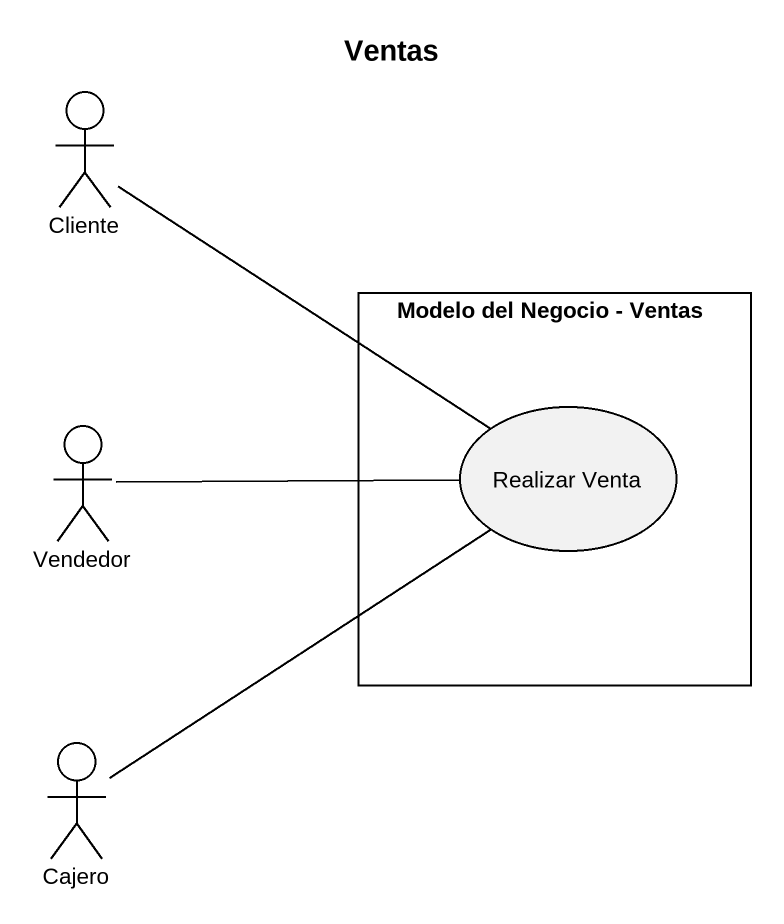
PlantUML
@startuml
title Ventas
actor Cliente
rectangle "Modelo del Negocio - Ventas" as Modelo_del_Negocio_Ventas {
  usecase "Realizar Venta" as Realizar_Venta
}
actor Vendedor
actor Cajero
Cliente -- Realizar_Venta
Vendedor -right- Realizar_Venta
Cajero -up- Realizar_Venta
@enduml
